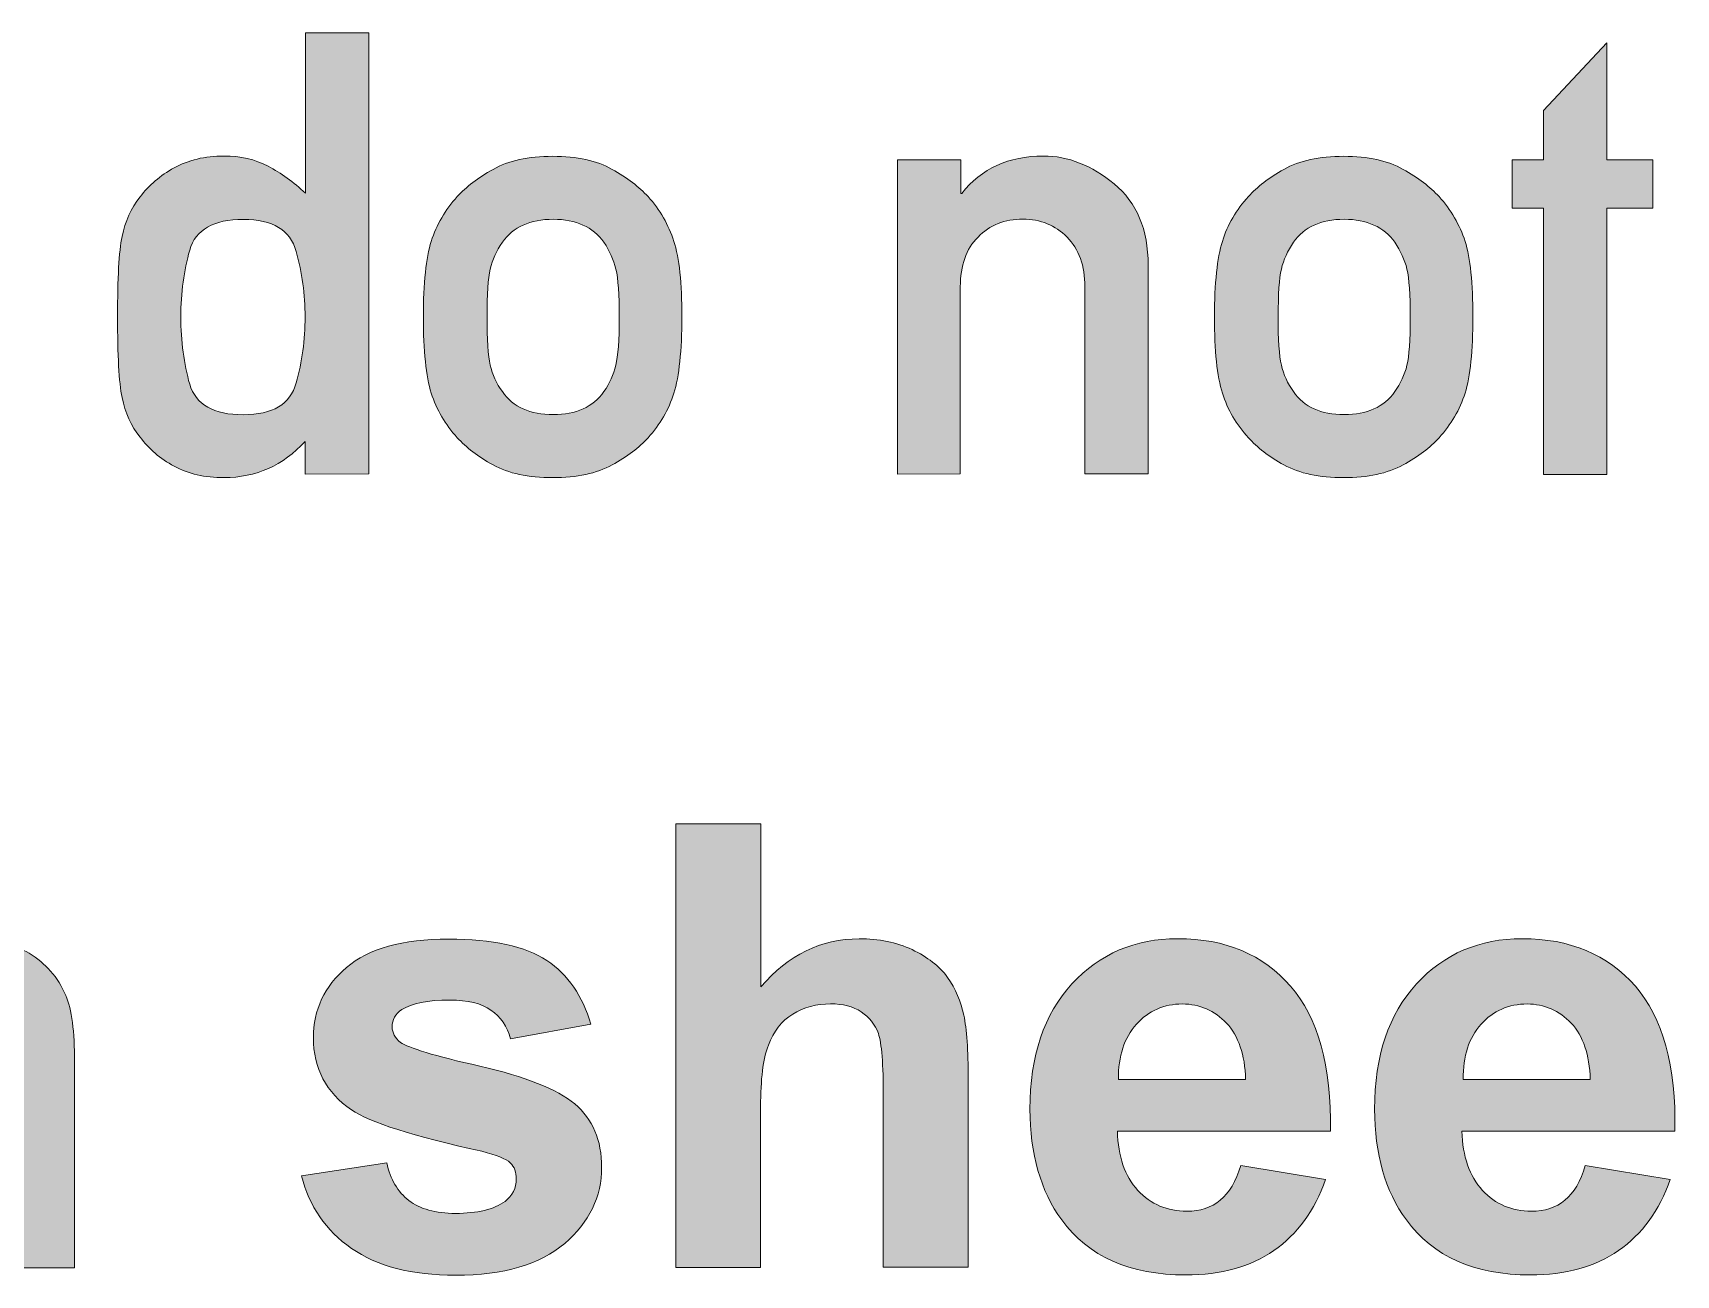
# Model space of a CAD drawing. Header units: inches. Extents: x 247 to 2765, y -1897 to -1110.
# Drawn here: x 877.98 to 889.2, y -1468.1 to -1459.62 of the extents above; entities that cross this region are included whole.
import ezdxf

# ---------------------------------------------------------------- set-up
doc = ezdxf.new("R2010")
doc.units = ezdxf.units.IN
doc.header["$MEASUREMENT"] = 0
doc.layers.add('Layer 1', color=7, linetype='Continuous')

# ---------------------------------------------------------------- blocks, each defined once
blk = doc.blocks.new('block 138')
at = {"layer": 'Layer 1', "true_color": 0x010101}
h = blk.add_hatch(color=18, dxfattribs=at)
h.dxf.hatch_style = 2
edge = h.paths.add_edge_path()
edge.add_spline(control_points=[(879.835, -1462.632), (879.835, -1462.632), (879.835, -1462.409), (879.835, -1462.409), (879.685, -1462.574), (879.501, -1462.656), (879.282, -1462.656), (879.15, -1462.656), (879.037, -1462.631), (878.941, -1462.578), (878.845, -1462.527), (878.768, -1462.46), (878.708, -1462.38), (878.647, -1462.303), (878.606, -1462.213), (878.585, -1462.109), (878.564, -1462.005), (878.554, -1461.822), (878.554, -1461.557), (878.554, -1461.295), (878.564, -1461.112), (878.585, -1461.01), (878.606, -1460.907), (878.647, -1460.817), (878.708, -1460.739), (878.768, -1460.66), (878.846, -1460.593), (878.941, -1460.541), (879.036, -1460.488), (879.15, -1460.46), (879.282, -1460.46), (879.393, -1460.46), (879.493, -1460.483), (879.582, -1460.53), (879.672, -1460.577), (879.757, -1460.638), (879.837, -1460.714), (879.837, -1460.714), (879.837, -1459.619), (879.837, -1459.619), (879.837, -1459.619), (880.27, -1459.619), (880.27, -1459.619), (880.27, -1459.619), (880.27, -1462.631), (880.27, -1462.631), (880.27, -1462.631), (879.835, -1462.632), (879.835, -1462.632), (879.835, -1462.632), (879.835, -1462.632), (879.835, -1462.632)], knot_values=[0, 0, 0, 0, 1, 1, 1, 2, 2, 2, 3, 3, 3, 4, 4, 4, 5, 5, 5, 6, 6, 6, 7, 7, 7, 8, 8, 8, 9, 9, 9, 10, 10, 10, 11, 11, 11, 12, 12, 12, 13, 13, 13, 14, 14, 14, 15, 15, 15, 16, 16, 16, 17, 17, 17, 17], degree=3, periodic=1)
edge = h.paths.add_edge_path()
edge.add_spline(control_points=[(879.414, -1460.893), (879.21, -1460.893), (879.088, -1460.962), (879.047, -1461.103), (879.008, -1461.242), (878.986, -1461.393), (878.986, -1461.558), (878.986, -1461.726), (879.008, -1461.879), (879.047, -1462.019), (879.088, -1462.158), (879.211, -1462.227), (879.414, -1462.227), (879.613, -1462.227), (879.734, -1462.155), (879.774, -1462.01), (879.815, -1461.867), (879.835, -1461.715), (879.835, -1461.559), (879.835, -1461.405), (879.815, -1461.257), (879.774, -1461.111), (879.735, -1460.965), (879.613, -1460.893), (879.414, -1460.893)], knot_values=[0, 0, 0, 0, 1, 1, 1, 2, 2, 2, 3, 3, 3, 4, 4, 4, 5, 5, 5, 6, 6, 6, 7, 7, 7, 8, 8, 8, 8], degree=3, periodic=1)
h = blk.add_hatch(color=18, dxfattribs=at)
h.dxf.hatch_style = 2
h.paths.add_polyline_path([(888.294, -1462.634), (888.294, -1460.817), (888.08, -1460.817), (888.08, -1460.487), (888.294, -1460.487), (888.294, -1460.15), (888.727, -1459.688), (888.727, -1460.487), (889.042, -1460.487), (889.042, -1460.817), (888.727, -1460.817), (888.727, -1462.634)])
h = blk.add_hatch(color=18, dxfattribs=at)
h.dxf.hatch_style = 2
edge = h.paths.add_edge_path()
edge.add_spline(control_points=[(880.643, -1461.558), (880.643, -1461.328), (880.662, -1461.155), (880.697, -1461.043), (880.733, -1460.93), (880.792, -1460.828), (880.875, -1460.737), (880.934, -1460.671), (881.016, -1460.61), (881.12, -1460.551), (881.224, -1460.492), (881.36, -1460.462), (881.527, -1460.462), (881.693, -1460.462), (881.828, -1460.492), (881.932, -1460.551), (882.036, -1460.61), (882.118, -1460.672), (882.178, -1460.737), (882.259, -1460.828), (882.318, -1460.93), (882.355, -1461.043), (882.391, -1461.155), (882.409, -1461.328), (882.409, -1461.558), (882.409, -1461.792), (882.39, -1461.964), (882.355, -1462.079), (882.319, -1462.192), (882.26, -1462.294), (882.178, -1462.384), (882.118, -1462.451), (882.037, -1462.513), (881.932, -1462.57), (881.827, -1462.628), (881.692, -1462.656), (881.527, -1462.656), (881.359, -1462.656), (881.224, -1462.628), (881.12, -1462.57), (881.016, -1462.513), (880.934, -1462.449), (880.875, -1462.384), (880.793, -1462.294), (880.734, -1462.192), (880.697, -1462.079), (880.662, -1461.965), (880.643, -1461.792), (880.643, -1461.558)], knot_values=[0, 0, 0, 0, 1, 1, 1, 2, 2, 2, 3, 3, 3, 4, 4, 4, 5, 5, 5, 6, 6, 6, 7, 7, 7, 8, 8, 8, 9, 9, 9, 10, 10, 10, 11, 11, 11, 12, 12, 12, 13, 13, 13, 14, 14, 14, 15, 15, 15, 16, 16, 16, 16], degree=3, periodic=1)
edge = h.paths.add_edge_path()
edge.add_spline(control_points=[(881.981, -1461.561), (881.981, -1461.406), (881.974, -1461.296), (881.958, -1461.233), (881.943, -1461.168), (881.915, -1461.108), (881.877, -1461.049), (881.801, -1460.945), (881.685, -1460.892), (881.531, -1460.892), (881.372, -1460.892), (881.256, -1460.945), (881.183, -1461.049), (881.142, -1461.107), (881.115, -1461.168), (881.1, -1461.233), (881.086, -1461.296), (881.078, -1461.403), (881.078, -1461.557), (881.078, -1461.713), (881.085, -1461.825), (881.1, -1461.888), (881.115, -1461.953), (881.142, -1462.013), (881.183, -1462.069), (881.256, -1462.175), (881.372, -1462.226), (881.531, -1462.226), (881.685, -1462.226), (881.802, -1462.174), (881.877, -1462.069), (881.915, -1462.013), (881.943, -1461.953), (881.958, -1461.889), (881.973, -1461.826), (881.981, -1461.717), (881.981, -1461.561)], knot_values=[0, 0, 0, 0, 1, 1, 1, 2, 2, 2, 3, 3, 3, 4, 4, 4, 5, 5, 5, 6, 6, 6, 7, 7, 7, 8, 8, 8, 9, 9, 9, 10, 10, 10, 11, 11, 11, 12, 12, 12, 12], degree=3, periodic=1)
h = blk.add_hatch(color=18, dxfattribs=at)
h.dxf.hatch_style = 2
edge = h.paths.add_edge_path()
edge.add_spline(control_points=[(883.881, -1462.632), (883.881, -1462.632), (883.881, -1460.487), (883.881, -1460.487), (883.881, -1460.487), (884.314, -1460.487), (884.314, -1460.487), (884.314, -1460.487), (884.314, -1460.715), (884.314, -1460.715), (884.314, -1460.715), (884.321, -1460.715), (884.321, -1460.715), (884.455, -1460.546), (884.64, -1460.46), (884.879, -1460.46), (885.047, -1460.46), (885.208, -1460.524), (885.362, -1460.651), (885.516, -1460.777), (885.594, -1460.962), (885.594, -1461.205), (885.594, -1461.205), (885.594, -1462.631), (885.594, -1462.631), (885.594, -1462.631), (885.162, -1462.631), (885.162, -1462.631), (885.162, -1462.631), (885.162, -1461.353), (885.162, -1461.353), (885.162, -1461.209), (885.122, -1461.096), (885.04, -1461.014), (884.959, -1460.933), (884.859, -1460.891), (884.739, -1460.891), (884.614, -1460.891), (884.512, -1460.932), (884.432, -1461.014), (884.351, -1461.095), (884.311, -1461.209), (884.311, -1461.353), (884.311, -1461.353), (884.311, -1462.631), (884.311, -1462.631), (884.311, -1462.631), (883.881, -1462.632), (883.881, -1462.632), (883.881, -1462.632), (883.881, -1462.632), (883.881, -1462.632)], knot_values=[0, 0, 0, 0, 1, 1, 1, 2, 2, 2, 3, 3, 3, 4, 4, 4, 5, 5, 5, 6, 6, 6, 7, 7, 7, 8, 8, 8, 9, 9, 9, 10, 10, 10, 11, 11, 11, 12, 12, 12, 13, 13, 13, 14, 14, 14, 15, 15, 15, 16, 16, 16, 17, 17, 17, 17], degree=3, periodic=1)
h = blk.add_hatch(color=18, dxfattribs=at)
h.dxf.hatch_style = 2
edge = h.paths.add_edge_path()
edge.add_spline(control_points=[(886.047, -1461.558), (886.047, -1461.328), (886.066, -1461.155), (886.101, -1461.043), (886.136, -1460.93), (886.196, -1460.828), (886.279, -1460.737), (886.338, -1460.671), (886.418, -1460.61), (886.522, -1460.551), (886.627, -1460.492), (886.764, -1460.462), (886.93, -1460.462), (887.096, -1460.462), (887.231, -1460.492), (887.335, -1460.551), (887.44, -1460.61), (887.522, -1460.672), (887.581, -1460.737), (887.663, -1460.828), (887.722, -1460.93), (887.759, -1461.043), (887.795, -1461.155), (887.812, -1461.328), (887.812, -1461.558), (887.812, -1461.792), (887.794, -1461.964), (887.759, -1462.079), (887.723, -1462.192), (887.663, -1462.294), (887.581, -1462.384), (887.522, -1462.451), (887.44, -1462.513), (887.335, -1462.57), (887.23, -1462.628), (887.095, -1462.656), (886.93, -1462.656), (886.762, -1462.656), (886.628, -1462.628), (886.522, -1462.57), (886.418, -1462.513), (886.338, -1462.449), (886.279, -1462.384), (886.197, -1462.294), (886.137, -1462.192), (886.101, -1462.079), (886.065, -1461.965), (886.047, -1461.792), (886.047, -1461.558)], knot_values=[0, 0, 0, 0, 1, 1, 1, 2, 2, 2, 3, 3, 3, 4, 4, 4, 5, 5, 5, 6, 6, 6, 7, 7, 7, 8, 8, 8, 9, 9, 9, 10, 10, 10, 11, 11, 11, 12, 12, 12, 13, 13, 13, 14, 14, 14, 15, 15, 15, 16, 16, 16, 16], degree=3, periodic=1)
edge = h.paths.add_edge_path()
edge.add_spline(control_points=[(887.385, -1461.561), (887.385, -1461.406), (887.377, -1461.296), (887.362, -1461.233), (887.346, -1461.168), (887.318, -1461.108), (887.28, -1461.049), (887.204, -1460.945), (887.088, -1460.892), (886.933, -1460.892), (886.775, -1460.892), (886.66, -1460.945), (886.587, -1461.049), (886.546, -1461.107), (886.519, -1461.168), (886.504, -1461.233), (886.49, -1461.296), (886.482, -1461.403), (886.482, -1461.557), (886.482, -1461.713), (886.489, -1461.825), (886.504, -1461.888), (886.519, -1461.953), (886.546, -1462.013), (886.587, -1462.069), (886.66, -1462.175), (886.775, -1462.226), (886.933, -1462.226), (887.088, -1462.226), (887.205, -1462.174), (887.28, -1462.069), (887.318, -1462.013), (887.346, -1461.953), (887.362, -1461.889), (887.377, -1461.826), (887.385, -1461.717), (887.385, -1461.561)], knot_values=[0, 0, 0, 0, 1, 1, 1, 2, 2, 2, 3, 3, 3, 4, 4, 4, 5, 5, 5, 6, 6, 6, 7, 7, 7, 8, 8, 8, 9, 9, 9, 10, 10, 10, 11, 11, 11, 12, 12, 12, 12], degree=3, periodic=1)
at = {"layer": 'Layer 1', "lineweight": 0}
blk.add_lwpolyline([(888.294, -1462.634), (888.294, -1460.817), (888.08, -1460.817), (888.08, -1460.487), (888.294, -1460.487), (888.294, -1460.15), (888.727, -1459.688), (888.727, -1460.487), (889.042, -1460.487), (889.042, -1460.817), (888.727, -1460.817), (888.727, -1462.634), (888.294, -1462.634)], dxfattribs=at)
for points, knots in [([(879.835, -1462.632), (879.835, -1462.632), (879.835, -1462.409), (879.835, -1462.409), (879.685, -1462.574), (879.501, -1462.656), (879.282, -1462.656), (879.15, -1462.656), (879.037, -1462.631), (878.941, -1462.578), (878.845, -1462.527), (878.768, -1462.46), (878.708, -1462.38), (878.647, -1462.303), (878.606, -1462.213), (878.585, -1462.109), (878.564, -1462.005), (878.554, -1461.822), (878.554, -1461.557), (878.554, -1461.295), (878.564, -1461.112), (878.585, -1461.01), (878.606, -1460.907), (878.647, -1460.817), (878.708, -1460.739), (878.768, -1460.66), (878.846, -1460.593), (878.941, -1460.541), (879.036, -1460.488), (879.15, -1460.46), (879.282, -1460.46), (879.393, -1460.46), (879.493, -1460.483), (879.582, -1460.53), (879.672, -1460.577), (879.757, -1460.638), (879.837, -1460.714), (879.837, -1460.714), (879.837, -1459.619), (879.837, -1459.619), (879.837, -1459.619), (880.27, -1459.619), (880.27, -1459.619), (880.27, -1459.619), (880.27, -1462.631), (880.27, -1462.631), (880.27, -1462.631), (879.835, -1462.632), (879.835, -1462.632), (879.835, -1462.632), (879.835, -1462.632), (879.835, -1462.632)], [0, 0, 0, 0, 1, 1, 1, 2, 2, 2, 3, 3, 3, 4, 4, 4, 5, 5, 5, 6, 6, 6, 7, 7, 7, 8, 8, 8, 9, 9, 9, 10, 10, 10, 11, 11, 11, 12, 12, 12, 13, 13, 13, 14, 14, 14, 15, 15, 15, 16, 16, 16, 17, 17, 17, 17]), ([(880.643, -1461.558), (880.643, -1461.328), (880.662, -1461.155), (880.697, -1461.043), (880.733, -1460.93), (880.792, -1460.828), (880.875, -1460.737), (880.934, -1460.671), (881.016, -1460.61), (881.12, -1460.551), (881.224, -1460.492), (881.36, -1460.462), (881.527, -1460.462), (881.693, -1460.462), (881.828, -1460.492), (881.932, -1460.551), (882.036, -1460.61), (882.118, -1460.672), (882.178, -1460.737), (882.259, -1460.828), (882.318, -1460.93), (882.355, -1461.043), (882.391, -1461.155), (882.409, -1461.328), (882.409, -1461.558), (882.409, -1461.792), (882.39, -1461.964), (882.355, -1462.079), (882.319, -1462.192), (882.26, -1462.294), (882.178, -1462.384), (882.118, -1462.451), (882.037, -1462.513), (881.932, -1462.57), (881.827, -1462.628), (881.692, -1462.656), (881.527, -1462.656), (881.359, -1462.656), (881.224, -1462.628), (881.12, -1462.57), (881.016, -1462.513), (880.934, -1462.449), (880.875, -1462.384), (880.793, -1462.294), (880.734, -1462.192), (880.697, -1462.079), (880.662, -1461.965), (880.643, -1461.792), (880.643, -1461.558)], [0, 0, 0, 0, 1, 1, 1, 2, 2, 2, 3, 3, 3, 4, 4, 4, 5, 5, 5, 6, 6, 6, 7, 7, 7, 8, 8, 8, 9, 9, 9, 10, 10, 10, 11, 11, 11, 12, 12, 12, 13, 13, 13, 14, 14, 14, 15, 15, 15, 16, 16, 16, 16]), ([(883.881, -1462.632), (883.881, -1462.632), (883.881, -1460.487), (883.881, -1460.487), (883.881, -1460.487), (884.314, -1460.487), (884.314, -1460.487), (884.314, -1460.487), (884.314, -1460.715), (884.314, -1460.715), (884.314, -1460.715), (884.321, -1460.715), (884.321, -1460.715), (884.455, -1460.546), (884.64, -1460.46), (884.879, -1460.46), (885.047, -1460.46), (885.208, -1460.524), (885.362, -1460.651), (885.516, -1460.777), (885.594, -1460.962), (885.594, -1461.205), (885.594, -1461.205), (885.594, -1462.631), (885.594, -1462.631), (885.594, -1462.631), (885.162, -1462.631), (885.162, -1462.631), (885.162, -1462.631), (885.162, -1461.353), (885.162, -1461.353), (885.162, -1461.209), (885.122, -1461.096), (885.04, -1461.014), (884.959, -1460.933), (884.859, -1460.891), (884.739, -1460.891), (884.614, -1460.891), (884.512, -1460.932), (884.432, -1461.014), (884.351, -1461.095), (884.311, -1461.209), (884.311, -1461.353), (884.311, -1461.353), (884.311, -1462.631), (884.311, -1462.631), (884.311, -1462.631), (883.881, -1462.632), (883.881, -1462.632), (883.881, -1462.632), (883.881, -1462.632), (883.881, -1462.632)], [0, 0, 0, 0, 1, 1, 1, 2, 2, 2, 3, 3, 3, 4, 4, 4, 5, 5, 5, 6, 6, 6, 7, 7, 7, 8, 8, 8, 9, 9, 9, 10, 10, 10, 11, 11, 11, 12, 12, 12, 13, 13, 13, 14, 14, 14, 15, 15, 15, 16, 16, 16, 17, 17, 17, 17]), ([(886.047, -1461.558), (886.047, -1461.328), (886.066, -1461.155), (886.101, -1461.043), (886.136, -1460.93), (886.196, -1460.828), (886.279, -1460.737), (886.338, -1460.671), (886.418, -1460.61), (886.522, -1460.551), (886.627, -1460.492), (886.764, -1460.462), (886.93, -1460.462), (887.096, -1460.462), (887.231, -1460.492), (887.335, -1460.551), (887.44, -1460.61), (887.522, -1460.672), (887.581, -1460.737), (887.663, -1460.828), (887.722, -1460.93), (887.759, -1461.043), (887.795, -1461.155), (887.812, -1461.328), (887.812, -1461.558), (887.812, -1461.792), (887.794, -1461.964), (887.759, -1462.079), (887.723, -1462.192), (887.663, -1462.294), (887.581, -1462.384), (887.522, -1462.451), (887.44, -1462.513), (887.335, -1462.57), (887.23, -1462.628), (887.095, -1462.656), (886.93, -1462.656), (886.762, -1462.656), (886.628, -1462.628), (886.522, -1462.57), (886.418, -1462.513), (886.338, -1462.449), (886.279, -1462.384), (886.197, -1462.294), (886.137, -1462.192), (886.101, -1462.079), (886.065, -1461.965), (886.047, -1461.792), (886.047, -1461.558)], [0, 0, 0, 0, 1, 1, 1, 2, 2, 2, 3, 3, 3, 4, 4, 4, 5, 5, 5, 6, 6, 6, 7, 7, 7, 8, 8, 8, 9, 9, 9, 10, 10, 10, 11, 11, 11, 12, 12, 12, 13, 13, 13, 14, 14, 14, 15, 15, 15, 16, 16, 16, 16]), ([(879.414, -1460.893), (879.21, -1460.893), (879.088, -1460.962), (879.047, -1461.103), (879.008, -1461.242), (878.986, -1461.393), (878.986, -1461.558), (878.986, -1461.726), (879.008, -1461.879), (879.047, -1462.019), (879.088, -1462.158), (879.211, -1462.227), (879.414, -1462.227), (879.613, -1462.227), (879.734, -1462.155), (879.774, -1462.01), (879.815, -1461.867), (879.835, -1461.715), (879.835, -1461.559), (879.835, -1461.405), (879.815, -1461.257), (879.774, -1461.111), (879.735, -1460.965), (879.613, -1460.893), (879.414, -1460.893)], [0, 0, 0, 0, 1, 1, 1, 2, 2, 2, 3, 3, 3, 4, 4, 4, 5, 5, 5, 6, 6, 6, 7, 7, 7, 8, 8, 8, 8]), ([(881.981, -1461.561), (881.981, -1461.406), (881.974, -1461.296), (881.958, -1461.233), (881.943, -1461.168), (881.915, -1461.108), (881.877, -1461.049), (881.801, -1460.945), (881.685, -1460.892), (881.531, -1460.892), (881.372, -1460.892), (881.256, -1460.945), (881.183, -1461.049), (881.142, -1461.107), (881.115, -1461.168), (881.1, -1461.233), (881.086, -1461.296), (881.078, -1461.403), (881.078, -1461.557), (881.078, -1461.713), (881.085, -1461.825), (881.1, -1461.888), (881.115, -1461.953), (881.142, -1462.013), (881.183, -1462.069), (881.256, -1462.175), (881.372, -1462.226), (881.531, -1462.226), (881.685, -1462.226), (881.802, -1462.174), (881.877, -1462.069), (881.915, -1462.013), (881.943, -1461.953), (881.958, -1461.889), (881.973, -1461.826), (881.981, -1461.717), (881.981, -1461.561)], [0, 0, 0, 0, 1, 1, 1, 2, 2, 2, 3, 3, 3, 4, 4, 4, 5, 5, 5, 6, 6, 6, 7, 7, 7, 8, 8, 8, 9, 9, 9, 10, 10, 10, 11, 11, 11, 12, 12, 12, 12]), ([(887.385, -1461.561), (887.385, -1461.406), (887.377, -1461.296), (887.362, -1461.233), (887.346, -1461.168), (887.318, -1461.108), (887.28, -1461.049), (887.204, -1460.945), (887.088, -1460.892), (886.933, -1460.892), (886.775, -1460.892), (886.66, -1460.945), (886.587, -1461.049), (886.546, -1461.107), (886.519, -1461.168), (886.504, -1461.233), (886.49, -1461.296), (886.482, -1461.403), (886.482, -1461.557), (886.482, -1461.713), (886.489, -1461.825), (886.504, -1461.888), (886.519, -1461.953), (886.546, -1462.013), (886.587, -1462.069), (886.66, -1462.175), (886.775, -1462.226), (886.933, -1462.226), (887.088, -1462.226), (887.205, -1462.174), (887.28, -1462.069), (887.318, -1462.013), (887.346, -1461.953), (887.362, -1461.889), (887.377, -1461.826), (887.385, -1461.717), (887.385, -1461.561)], [0, 0, 0, 0, 1, 1, 1, 2, 2, 2, 3, 3, 3, 4, 4, 4, 5, 5, 5, 6, 6, 6, 7, 7, 7, 8, 8, 8, 9, 9, 9, 10, 10, 10, 11, 11, 11, 12, 12, 12, 12])]:
    blk.add_open_spline(points, degree=3, knots=knots, dxfattribs=at)
blk = doc.blocks.new('block 139')
at = {"layer": 'Layer 1', "true_color": 0x010101}
h = blk.add_hatch(color=18, dxfattribs=at)
h.dxf.hatch_style = 2
edge = h.paths.add_edge_path()
edge.add_spline(control_points=[(882.949, -1465.02), (882.949, -1465.02), (882.949, -1466.134), (882.949, -1466.134), (883.136, -1465.915), (883.36, -1465.806), (883.62, -1465.806), (883.754, -1465.806), (883.875, -1465.829), (883.981, -1465.88), (884.088, -1465.93), (884.168, -1465.992), (884.224, -1466.07), (884.278, -1466.148), (884.316, -1466.233), (884.335, -1466.327), (884.355, -1466.422), (884.365, -1466.566), (884.365, -1466.763), (884.365, -1466.763), (884.365, -1468.049), (884.365, -1468.049), (884.365, -1468.049), (883.785, -1468.049), (883.785, -1468.049), (883.785, -1468.049), (883.785, -1466.891), (883.785, -1466.891), (883.785, -1466.661), (883.774, -1466.515), (883.751, -1466.453), (883.729, -1466.39), (883.69, -1466.342), (883.634, -1466.305), (883.579, -1466.268), (883.509, -1466.25), (883.425, -1466.25), (883.329, -1466.25), (883.241, -1466.273), (883.167, -1466.32), (883.09, -1466.367), (883.035, -1466.438), (883, -1466.532), (882.963, -1466.628), (882.947, -1466.766), (882.947, -1466.952), (882.947, -1466.952), (882.947, -1468.05), (882.947, -1468.05), (882.947, -1468.05), (882.367, -1468.05), (882.367, -1468.05), (882.367, -1468.05), (882.367, -1465.02), (882.367, -1465.02), (882.367, -1465.02), (882.949, -1465.02), (882.949, -1465.02), (882.949, -1465.02), (882.949, -1465.02), (882.949, -1465.02)], knot_values=[0, 0, 0, 0, 1, 1, 1, 2, 2, 2, 3, 3, 3, 4, 4, 4, 5, 5, 5, 6, 6, 6, 7, 7, 7, 8, 8, 8, 9, 9, 9, 10, 10, 10, 11, 11, 11, 12, 12, 12, 13, 13, 13, 14, 14, 14, 15, 15, 15, 16, 16, 16, 17, 17, 17, 18, 18, 18, 19, 19, 19, 20, 20, 20, 20], degree=3, periodic=1)
h = blk.add_hatch(color=18, dxfattribs=at)
h.dxf.hatch_style = 2
edge = h.paths.add_edge_path()
edge.add_spline(control_points=[(875.032, -1465.856), (875.032, -1465.856), (875.567, -1465.856), (875.567, -1465.856), (875.567, -1465.856), (875.567, -1466.157), (875.567, -1466.157), (875.759, -1465.924), (875.986, -1465.808), (876.251, -1465.808), (876.391, -1465.808), (876.513, -1465.837), (876.616, -1465.895), (876.719, -1465.953), (876.804, -1466.04), (876.871, -1466.157), (876.967, -1466.04), (877.071, -1465.953), (877.184, -1465.895), (877.295, -1465.837), (877.414, -1465.808), (877.541, -1465.808), (877.703, -1465.808), (877.84, -1465.841), (877.951, -1465.905), (878.062, -1465.971), (878.146, -1466.067), (878.201, -1466.193), (878.241, -1466.287), (878.261, -1466.438), (878.261, -1466.648), (878.261, -1466.648), (878.261, -1468.052), (878.261, -1468.052), (878.261, -1468.052), (877.68, -1468.052), (877.68, -1468.052), (877.68, -1468.052), (877.68, -1466.796), (877.68, -1466.796), (877.68, -1466.578), (877.66, -1466.437), (877.62, -1466.374), (877.567, -1466.293), (877.484, -1466.25), (877.372, -1466.25), (877.291, -1466.25), (877.215, -1466.275), (877.144, -1466.324), (877.072, -1466.374), (877.02, -1466.447), (876.989, -1466.542), (876.957, -1466.638), (876.94, -1466.789), (876.94, -1466.996), (876.94, -1466.996), (876.94, -1468.049), (876.94, -1468.049), (876.94, -1468.049), (876.36, -1468.049), (876.36, -1468.049), (876.36, -1468.049), (876.36, -1466.847), (876.36, -1466.847), (876.36, -1466.634), (876.349, -1466.496), (876.329, -1466.432), (876.307, -1466.37), (876.276, -1466.324), (876.232, -1466.294), (876.189, -1466.264), (876.131, -1466.248), (876.056, -1466.248), (875.966, -1466.248), (875.887, -1466.272), (875.814, -1466.321), (875.742, -1466.369), (875.689, -1466.439), (875.659, -1466.53), (875.629, -1466.621), (875.613, -1466.771), (875.613, -1466.982), (875.613, -1466.982), (875.613, -1468.048), (875.613, -1468.048), (875.613, -1468.048), (875.032, -1468.048), (875.032, -1468.048), (875.032, -1468.048), (875.032, -1465.853), (875.032, -1465.853), (875.032, -1465.853), (875.032, -1465.853), (875.032, -1465.853), (875.032, -1465.853), (875.032, -1465.856), (875.032, -1465.856)], knot_values=[0, 0, 0, 0, 1, 1, 1, 2, 2, 2, 3, 3, 3, 4, 4, 4, 5, 5, 5, 6, 6, 6, 7, 7, 7, 8, 8, 8, 9, 9, 9, 10, 10, 10, 11, 11, 11, 12, 12, 12, 13, 13, 13, 14, 14, 14, 15, 15, 15, 16, 16, 16, 17, 17, 17, 18, 18, 18, 19, 19, 19, 20, 20, 20, 21, 21, 21, 22, 22, 22, 23, 23, 23, 24, 24, 24, 25, 25, 25, 26, 26, 26, 27, 27, 27, 28, 28, 28, 29, 29, 29, 30, 30, 30, 31, 31, 31, 32, 32, 32, 32], degree=3, periodic=1)
h = blk.add_hatch(color=18, dxfattribs=at)
h.dxf.hatch_style = 2
edge = h.paths.add_edge_path()
edge.add_spline(control_points=[(879.811, -1467.425), (879.811, -1467.425), (880.393, -1467.336), (880.393, -1467.336), (880.417, -1467.448), (880.468, -1467.535), (880.545, -1467.593), (880.62, -1467.652), (880.727, -1467.681), (880.862, -1467.681), (881.013, -1467.681), (881.125, -1467.653), (881.201, -1467.6), (881.252, -1467.561), (881.278, -1467.508), (881.278, -1467.445), (881.278, -1467.401), (881.265, -1467.364), (881.237, -1467.335), (881.208, -1467.308), (881.143, -1467.282), (881.043, -1467.257), (880.574, -1467.154), (880.277, -1467.059), (880.152, -1466.974), (879.979, -1466.856), (879.892, -1466.691), (879.892, -1466.481), (879.892, -1466.291), (879.967, -1466.131), (880.118, -1466.002), (880.268, -1465.872), (880.501, -1465.808), (880.816, -1465.808), (881.117, -1465.808), (881.34, -1465.856), (881.486, -1465.954), (881.632, -1466.051), (881.731, -1466.197), (881.787, -1466.388), (881.787, -1466.388), (881.239, -1466.489), (881.239, -1466.489), (881.216, -1466.404), (881.171, -1466.338), (881.105, -1466.293), (881.039, -1466.247), (880.947, -1466.224), (880.826, -1466.224), (880.672, -1466.224), (880.563, -1466.247), (880.496, -1466.289), (880.452, -1466.32), (880.43, -1466.358), (880.43, -1466.407), (880.43, -1466.448), (880.45, -1466.484), (880.487, -1466.513), (880.539, -1466.55), (880.72, -1466.606), (881.03, -1466.676), (881.339, -1466.747), (881.555, -1466.831), (881.678, -1466.933), (881.8, -1467.037), (881.861, -1467.181), (881.861, -1467.367), (881.861, -1467.567), (881.777, -1467.741), (881.609, -1467.886), (881.44, -1468.03), (881.191, -1468.103), (880.863, -1468.103), (880.563, -1468.103), (880.326, -1468.042), (880.152, -1467.92), (879.977, -1467.797), (879.863, -1467.633), (879.811, -1467.425)], knot_values=[0, 0, 0, 0, 1, 1, 1, 2, 2, 2, 3, 3, 3, 4, 4, 4, 5, 5, 5, 6, 6, 6, 7, 7, 7, 8, 8, 8, 9, 9, 9, 10, 10, 10, 11, 11, 11, 12, 12, 12, 13, 13, 13, 14, 14, 14, 15, 15, 15, 16, 16, 16, 17, 17, 17, 18, 18, 18, 19, 19, 19, 20, 20, 20, 21, 21, 21, 22, 22, 22, 23, 23, 23, 24, 24, 24, 25, 25, 25, 26, 26, 26, 26], degree=3, periodic=1)
h = blk.add_hatch(color=18, dxfattribs=at)
h.dxf.hatch_style = 2
edge = h.paths.add_edge_path()
edge.add_spline(control_points=[(886.227, -1467.353), (886.227, -1467.353), (886.806, -1467.45), (886.806, -1467.45), (886.731, -1467.662), (886.613, -1467.824), (886.453, -1467.935), (886.292, -1468.045), (886.093, -1468.101), (885.851, -1468.101), (885.469, -1468.101), (885.186, -1467.976), (885.004, -1467.726), (884.859, -1467.527), (884.787, -1467.275), (884.787, -1466.969), (884.787, -1466.605), (884.883, -1466.32), (885.073, -1466.114), (885.264, -1465.908), (885.504, -1465.805), (885.795, -1465.805), (886.122, -1465.805), (886.379, -1465.913), (886.567, -1466.129), (886.755, -1466.343), (886.846, -1466.675), (886.839, -1467.12), (886.839, -1467.12), (885.384, -1467.12), (885.384, -1467.12), (885.388, -1467.292), (885.435, -1467.426), (885.523, -1467.524), (885.613, -1467.619), (885.724, -1467.666), (885.858, -1467.666), (885.949, -1467.666), (886.026, -1467.642), (886.087, -1467.591), (886.148, -1467.542), (886.195, -1467.462), (886.227, -1467.353)], knot_values=[0, 0, 0, 0, 1, 1, 1, 2, 2, 2, 3, 3, 3, 4, 4, 4, 5, 5, 5, 6, 6, 6, 7, 7, 7, 8, 8, 8, 9, 9, 9, 10, 10, 10, 11, 11, 11, 12, 12, 12, 13, 13, 13, 14, 14, 14, 14], degree=3, periodic=1)
edge = h.paths.add_edge_path()
edge.add_spline(control_points=[(886.26, -1466.766), (886.255, -1466.597), (886.211, -1466.47), (886.13, -1466.382), (886.047, -1466.295), (885.946, -1466.251), (885.828, -1466.251), (885.702, -1466.251), (885.597, -1466.297), (885.514, -1466.389), (885.431, -1466.483), (885.389, -1466.607), (885.391, -1466.766), (885.391, -1466.766), (886.26, -1466.766), (886.26, -1466.766)], knot_values=[0, 0, 0, 0, 1, 1, 1, 2, 2, 2, 3, 3, 3, 4, 4, 4, 5, 5, 5, 5], degree=3, periodic=1)
h = blk.add_hatch(color=18, dxfattribs=at)
h.dxf.hatch_style = 2
edge = h.paths.add_edge_path()
edge.add_spline(control_points=[(888.58, -1467.353), (888.58, -1467.353), (889.16, -1467.45), (889.16, -1467.45), (889.086, -1467.662), (888.968, -1467.824), (888.807, -1467.935), (888.647, -1468.045), (888.447, -1468.101), (888.205, -1468.101), (887.823, -1468.101), (887.541, -1467.976), (887.358, -1467.726), (887.213, -1467.527), (887.141, -1467.275), (887.141, -1466.969), (887.141, -1466.605), (887.237, -1466.32), (887.427, -1466.114), (887.618, -1465.908), (887.858, -1465.805), (888.149, -1465.805), (888.475, -1465.805), (888.733, -1465.913), (888.922, -1466.129), (889.109, -1466.343), (889.201, -1466.675), (889.192, -1467.12), (889.192, -1467.12), (887.737, -1467.12), (887.737, -1467.12), (887.742, -1467.292), (887.789, -1467.426), (887.877, -1467.524), (887.966, -1467.619), (888.078, -1467.666), (888.212, -1467.666), (888.303, -1467.666), (888.38, -1467.642), (888.441, -1467.591), (888.502, -1467.542), (888.55, -1467.462), (888.58, -1467.353)], knot_values=[0, 0, 0, 0, 1, 1, 1, 2, 2, 2, 3, 3, 3, 4, 4, 4, 5, 5, 5, 6, 6, 6, 7, 7, 7, 8, 8, 8, 9, 9, 9, 10, 10, 10, 11, 11, 11, 12, 12, 12, 13, 13, 13, 14, 14, 14, 14], degree=3, periodic=1)
edge = h.paths.add_edge_path()
edge.add_spline(control_points=[(888.614, -1466.766), (888.609, -1466.597), (888.566, -1466.47), (888.484, -1466.382), (888.402, -1466.295), (888.3, -1466.251), (888.183, -1466.251), (888.057, -1466.251), (887.951, -1466.297), (887.868, -1466.389), (887.785, -1466.483), (887.744, -1466.607), (887.746, -1466.766), (887.746, -1466.766), (888.614, -1466.766), (888.614, -1466.766)], knot_values=[0, 0, 0, 0, 1, 1, 1, 2, 2, 2, 3, 3, 3, 4, 4, 4, 5, 5, 5, 5], degree=3, periodic=1)
at = {"layer": 'Layer 1', "lineweight": 0}
for points, knots in [([(882.949, -1465.02), (882.949, -1465.02), (882.949, -1466.134), (882.949, -1466.134), (883.136, -1465.915), (883.36, -1465.806), (883.62, -1465.806), (883.754, -1465.806), (883.875, -1465.829), (883.981, -1465.88), (884.088, -1465.93), (884.168, -1465.992), (884.224, -1466.07), (884.278, -1466.148), (884.316, -1466.233), (884.335, -1466.327), (884.355, -1466.422), (884.365, -1466.566), (884.365, -1466.763), (884.365, -1466.763), (884.365, -1468.049), (884.365, -1468.049), (884.365, -1468.049), (883.785, -1468.049), (883.785, -1468.049), (883.785, -1468.049), (883.785, -1466.891), (883.785, -1466.891), (883.785, -1466.661), (883.774, -1466.515), (883.751, -1466.453), (883.729, -1466.39), (883.69, -1466.342), (883.634, -1466.305), (883.579, -1466.268), (883.509, -1466.25), (883.425, -1466.25), (883.329, -1466.25), (883.241, -1466.273), (883.167, -1466.32), (883.09, -1466.367), (883.035, -1466.438), (883, -1466.532), (882.963, -1466.628), (882.947, -1466.766), (882.947, -1466.952), (882.947, -1466.952), (882.947, -1468.05), (882.947, -1468.05), (882.947, -1468.05), (882.367, -1468.05), (882.367, -1468.05), (882.367, -1468.05), (882.367, -1465.02), (882.367, -1465.02), (882.367, -1465.02), (882.949, -1465.02), (882.949, -1465.02), (882.949, -1465.02), (882.949, -1465.02), (882.949, -1465.02)], [0, 0, 0, 0, 1, 1, 1, 2, 2, 2, 3, 3, 3, 4, 4, 4, 5, 5, 5, 6, 6, 6, 7, 7, 7, 8, 8, 8, 9, 9, 9, 10, 10, 10, 11, 11, 11, 12, 12, 12, 13, 13, 13, 14, 14, 14, 15, 15, 15, 16, 16, 16, 17, 17, 17, 18, 18, 18, 19, 19, 19, 20, 20, 20, 20]), ([(875.032, -1465.856), (875.032, -1465.856), (875.567, -1465.856), (875.567, -1465.856), (875.567, -1465.856), (875.567, -1466.157), (875.567, -1466.157), (875.759, -1465.924), (875.986, -1465.808), (876.251, -1465.808), (876.391, -1465.808), (876.513, -1465.837), (876.616, -1465.895), (876.719, -1465.953), (876.804, -1466.04), (876.871, -1466.157), (876.967, -1466.04), (877.071, -1465.953), (877.184, -1465.895), (877.295, -1465.837), (877.414, -1465.808), (877.541, -1465.808), (877.703, -1465.808), (877.84, -1465.841), (877.951, -1465.905), (878.062, -1465.971), (878.146, -1466.067), (878.201, -1466.193), (878.241, -1466.287), (878.261, -1466.438), (878.261, -1466.648), (878.261, -1466.648), (878.261, -1468.052), (878.261, -1468.052), (878.261, -1468.052), (877.68, -1468.052), (877.68, -1468.052), (877.68, -1468.052), (877.68, -1466.796), (877.68, -1466.796), (877.68, -1466.578), (877.66, -1466.437), (877.62, -1466.374), (877.567, -1466.293), (877.484, -1466.25), (877.372, -1466.25), (877.291, -1466.25), (877.215, -1466.275), (877.144, -1466.324), (877.072, -1466.374), (877.02, -1466.447), (876.989, -1466.542), (876.957, -1466.638), (876.94, -1466.789), (876.94, -1466.996), (876.94, -1466.996), (876.94, -1468.049), (876.94, -1468.049), (876.94, -1468.049), (876.36, -1468.049), (876.36, -1468.049), (876.36, -1468.049), (876.36, -1466.847), (876.36, -1466.847), (876.36, -1466.634), (876.349, -1466.496), (876.329, -1466.432), (876.307, -1466.37), (876.276, -1466.324), (876.232, -1466.294), (876.189, -1466.264), (876.131, -1466.248), (876.056, -1466.248), (875.966, -1466.248), (875.887, -1466.272), (875.814, -1466.321), (875.742, -1466.369), (875.689, -1466.439), (875.659, -1466.53), (875.629, -1466.621), (875.613, -1466.771), (875.613, -1466.982), (875.613, -1466.982), (875.613, -1468.048), (875.613, -1468.048), (875.613, -1468.048), (875.032, -1468.048), (875.032, -1468.048), (875.032, -1468.048), (875.032, -1465.853), (875.032, -1465.853), (875.032, -1465.853), (875.032, -1465.853), (875.032, -1465.853), (875.032, -1465.853), (875.032, -1465.856), (875.032, -1465.856)], [0, 0, 0, 0, 1, 1, 1, 2, 2, 2, 3, 3, 3, 4, 4, 4, 5, 5, 5, 6, 6, 6, 7, 7, 7, 8, 8, 8, 9, 9, 9, 10, 10, 10, 11, 11, 11, 12, 12, 12, 13, 13, 13, 14, 14, 14, 15, 15, 15, 16, 16, 16, 17, 17, 17, 18, 18, 18, 19, 19, 19, 20, 20, 20, 21, 21, 21, 22, 22, 22, 23, 23, 23, 24, 24, 24, 25, 25, 25, 26, 26, 26, 27, 27, 27, 28, 28, 28, 29, 29, 29, 30, 30, 30, 31, 31, 31, 32, 32, 32, 32]), ([(879.811, -1467.425), (879.811, -1467.425), (880.393, -1467.336), (880.393, -1467.336), (880.417, -1467.448), (880.468, -1467.535), (880.545, -1467.593), (880.62, -1467.652), (880.727, -1467.681), (880.862, -1467.681), (881.013, -1467.681), (881.125, -1467.653), (881.201, -1467.6), (881.252, -1467.561), (881.278, -1467.508), (881.278, -1467.445), (881.278, -1467.401), (881.265, -1467.364), (881.237, -1467.335), (881.208, -1467.308), (881.143, -1467.282), (881.043, -1467.257), (880.574, -1467.154), (880.277, -1467.059), (880.152, -1466.974), (879.979, -1466.856), (879.892, -1466.691), (879.892, -1466.481), (879.892, -1466.291), (879.967, -1466.131), (880.118, -1466.002), (880.268, -1465.872), (880.501, -1465.808), (880.816, -1465.808), (881.117, -1465.808), (881.34, -1465.856), (881.486, -1465.954), (881.632, -1466.051), (881.731, -1466.197), (881.787, -1466.388), (881.787, -1466.388), (881.239, -1466.489), (881.239, -1466.489), (881.216, -1466.404), (881.171, -1466.338), (881.105, -1466.293), (881.039, -1466.247), (880.947, -1466.224), (880.826, -1466.224), (880.672, -1466.224), (880.563, -1466.247), (880.496, -1466.289), (880.452, -1466.32), (880.43, -1466.358), (880.43, -1466.407), (880.43, -1466.448), (880.45, -1466.484), (880.487, -1466.513), (880.539, -1466.55), (880.72, -1466.606), (881.03, -1466.676), (881.339, -1466.747), (881.555, -1466.831), (881.678, -1466.933), (881.8, -1467.037), (881.861, -1467.181), (881.861, -1467.367), (881.861, -1467.567), (881.777, -1467.741), (881.609, -1467.886), (881.44, -1468.03), (881.191, -1468.103), (880.863, -1468.103), (880.563, -1468.103), (880.326, -1468.042), (880.152, -1467.92), (879.977, -1467.797), (879.863, -1467.633), (879.811, -1467.425)], [0, 0, 0, 0, 1, 1, 1, 2, 2, 2, 3, 3, 3, 4, 4, 4, 5, 5, 5, 6, 6, 6, 7, 7, 7, 8, 8, 8, 9, 9, 9, 10, 10, 10, 11, 11, 11, 12, 12, 12, 13, 13, 13, 14, 14, 14, 15, 15, 15, 16, 16, 16, 17, 17, 17, 18, 18, 18, 19, 19, 19, 20, 20, 20, 21, 21, 21, 22, 22, 22, 23, 23, 23, 24, 24, 24, 25, 25, 25, 26, 26, 26, 26]), ([(886.227, -1467.353), (886.227, -1467.353), (886.806, -1467.45), (886.806, -1467.45), (886.731, -1467.662), (886.613, -1467.824), (886.453, -1467.935), (886.292, -1468.045), (886.093, -1468.101), (885.851, -1468.101), (885.469, -1468.101), (885.186, -1467.976), (885.004, -1467.726), (884.859, -1467.527), (884.787, -1467.275), (884.787, -1466.969), (884.787, -1466.605), (884.883, -1466.32), (885.073, -1466.114), (885.264, -1465.908), (885.504, -1465.805), (885.795, -1465.805), (886.122, -1465.805), (886.379, -1465.913), (886.567, -1466.129), (886.755, -1466.343), (886.846, -1466.675), (886.839, -1467.12), (886.839, -1467.12), (885.384, -1467.12), (885.384, -1467.12), (885.388, -1467.292), (885.435, -1467.426), (885.523, -1467.524), (885.613, -1467.619), (885.724, -1467.666), (885.858, -1467.666), (885.949, -1467.666), (886.026, -1467.642), (886.087, -1467.591), (886.148, -1467.542), (886.195, -1467.462), (886.227, -1467.353)], [0, 0, 0, 0, 1, 1, 1, 2, 2, 2, 3, 3, 3, 4, 4, 4, 5, 5, 5, 6, 6, 6, 7, 7, 7, 8, 8, 8, 9, 9, 9, 10, 10, 10, 11, 11, 11, 12, 12, 12, 13, 13, 13, 14, 14, 14, 14]), ([(888.58, -1467.353), (888.58, -1467.353), (889.16, -1467.45), (889.16, -1467.45), (889.086, -1467.662), (888.968, -1467.824), (888.807, -1467.935), (888.647, -1468.045), (888.447, -1468.101), (888.205, -1468.101), (887.823, -1468.101), (887.541, -1467.976), (887.358, -1467.726), (887.213, -1467.527), (887.141, -1467.275), (887.141, -1466.969), (887.141, -1466.605), (887.237, -1466.32), (887.427, -1466.114), (887.618, -1465.908), (887.858, -1465.805), (888.149, -1465.805), (888.475, -1465.805), (888.733, -1465.913), (888.922, -1466.129), (889.109, -1466.343), (889.201, -1466.675), (889.192, -1467.12), (889.192, -1467.12), (887.737, -1467.12), (887.737, -1467.12), (887.742, -1467.292), (887.789, -1467.426), (887.877, -1467.524), (887.966, -1467.619), (888.078, -1467.666), (888.212, -1467.666), (888.303, -1467.666), (888.38, -1467.642), (888.441, -1467.591), (888.502, -1467.542), (888.55, -1467.462), (888.58, -1467.353)], [0, 0, 0, 0, 1, 1, 1, 2, 2, 2, 3, 3, 3, 4, 4, 4, 5, 5, 5, 6, 6, 6, 7, 7, 7, 8, 8, 8, 9, 9, 9, 10, 10, 10, 11, 11, 11, 12, 12, 12, 13, 13, 13, 14, 14, 14, 14]), ([(886.26, -1466.766), (886.255, -1466.597), (886.211, -1466.47), (886.13, -1466.382), (886.047, -1466.295), (885.946, -1466.251), (885.828, -1466.251), (885.702, -1466.251), (885.597, -1466.297), (885.514, -1466.389), (885.431, -1466.483), (885.389, -1466.607), (885.391, -1466.766), (885.391, -1466.766), (886.26, -1466.766), (886.26, -1466.766)], [0, 0, 0, 0, 1, 1, 1, 2, 2, 2, 3, 3, 3, 4, 4, 4, 5, 5, 5, 5]), ([(888.614, -1466.766), (888.609, -1466.597), (888.566, -1466.47), (888.484, -1466.382), (888.402, -1466.295), (888.3, -1466.251), (888.183, -1466.251), (888.057, -1466.251), (887.951, -1466.297), (887.868, -1466.389), (887.785, -1466.483), (887.744, -1466.607), (887.746, -1466.766), (887.746, -1466.766), (888.614, -1466.766), (888.614, -1466.766)], [0, 0, 0, 0, 1, 1, 1, 2, 2, 2, 3, 3, 3, 4, 4, 4, 5, 5, 5, 5])]:
    blk.add_open_spline(points, degree=3, knots=knots, dxfattribs=at)
blk = doc.blocks.new('block 134')
at = {"layer": 'Layer 1'}
for name in ['block 138', 'block 139']:
    blk.add_blockref(name, (0, 0), dxfattribs=at)

msp = doc.modelspace()

# ---------------------------------------------------------------- block references
at = {"layer": 'Layer 1'}
msp.add_blockref('block 134', (0, 0), dxfattribs=at)

doc.saveas('drawing.dxf')
